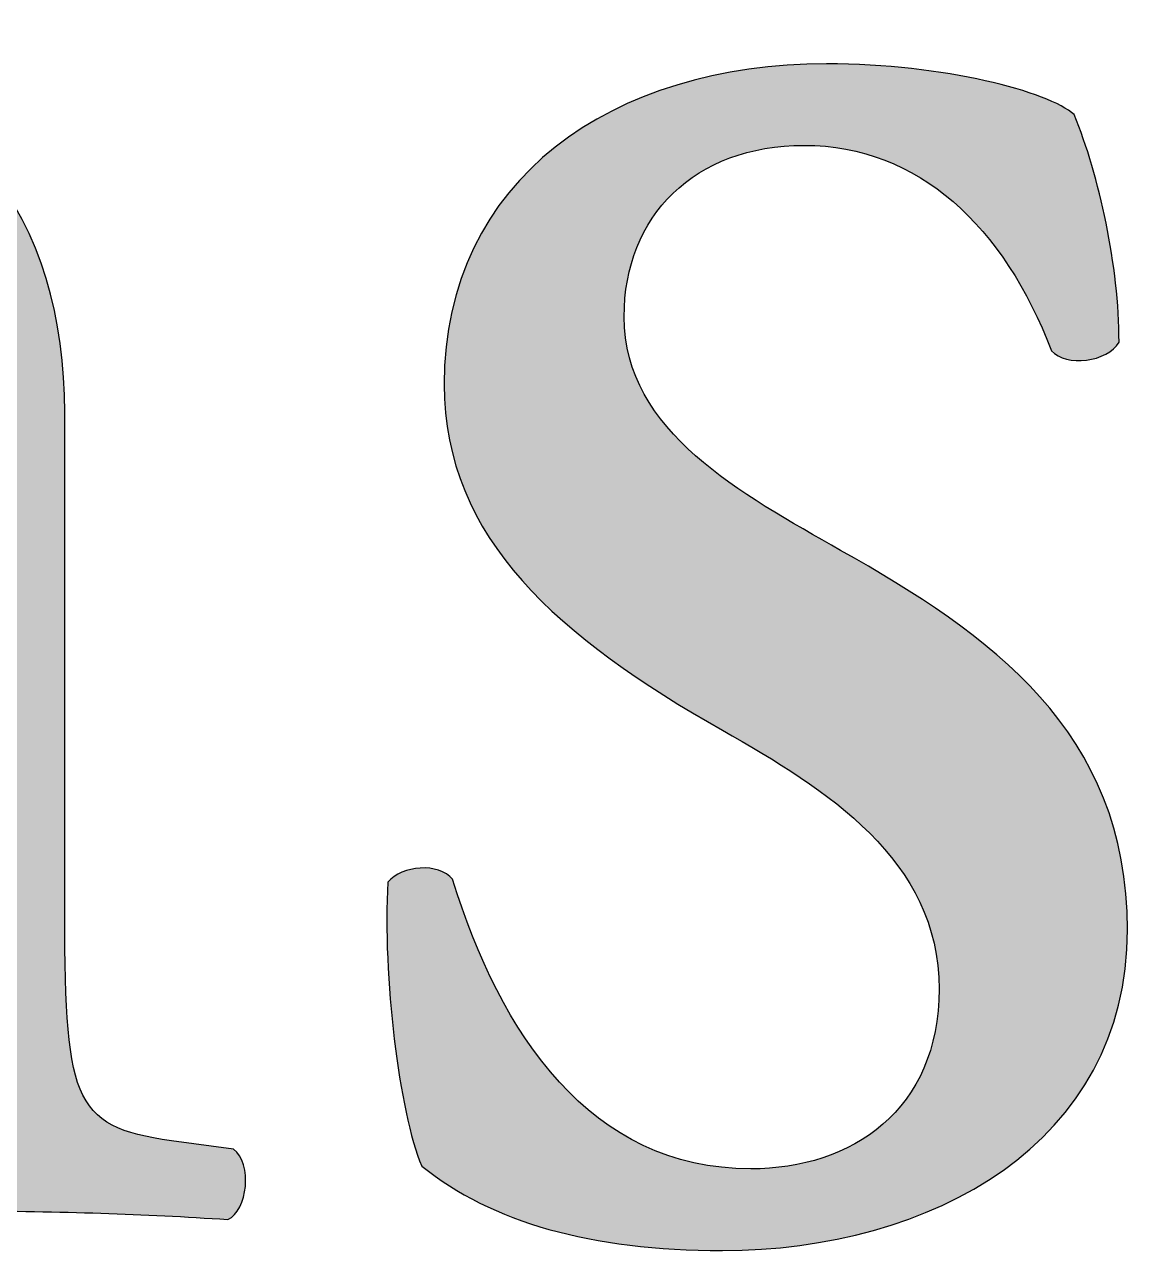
# Paper-space layout 'A0mask (portrait)' of a CAD drawing. Extents: x 0 to 810, y 0 to 1153.
# Drawn here: x 662.98 to 670.38, y 85.96 to 94.2 of the extents above; entities that cross this region are included whole.
import ezdxf
from ezdxf.enums import TextEntityAlignment as Align

# ---------------------------------------------------------------- set-up
doc = ezdxf.new("R2010")
doc.units = 0
doc.layers.get('0').update_dxf_attribs({"linetype": 'CONTINUOUS'})
doc.layers.get('Defpoints').update_dxf_attribs({"linetype": 'CONTINUOUS'})
doc.layers.add('JPP_Mask', color=7, linetype='CONTINUOUS')
doc.styles.add('JPP', font='arial.ttf')

# ---------------------------------------------------------------- blocks, each defined once
blk = doc.blocks.new('A0mask (portrait)')
at = {"true_color": 0x0081c6}
h = blk.add_hatch(color=142, dxfattribs=at)
edge = h.paths.add_edge_path()
edge.add_spline(control_points=[(663.2455, 88.3424), (663.2455, 88.3424), (663.2455, 91.5907), (663.2455, 91.5907), (663.2455, 92.8563), (662.6036, 93.9331), (661.0356, 93.9331)], knot_values=[8, 8, 8, 8, 9, 9, 9, 10, 10, 10, 10], degree=3, periodic=0)
edge.add_spline(control_points=[(661.0356, 93.9331), (660.073, 93.9331), (659.1849, 93.46), (658.3921, 92.9696)], knot_values=[7, 7, 7, 7, 8, 8, 8, 8], degree=3, periodic=0)
edge.add_spline(control_points=[(658.3921, 92.9696), (658.2597, 92.9696), (658.1842, 93.0642), (658.1842, 93.1771)], knot_values=[6, 6, 6, 6, 7, 7, 7, 7], degree=3, periodic=0)
edge.add_spline(control_points=[(658.1842, 93.1771), (658.1842, 93.3473), (658.1842, 93.6304), (658.2218, 94.0644)], knot_values=[5, 5, 5, 5, 6, 6, 6, 6], degree=3, periodic=0)
edge.add_spline(control_points=[(658.2218, 94.0644), (658.1842, 94.159), (658.0897, 94.1969), (658.0138, 94.1969)], knot_values=[4, 4, 4, 4, 5, 5, 5, 5], degree=3, periodic=0)
edge.add_spline(control_points=[(658.0138, 94.1969), (657.6365, 93.9138), (656.5601, 93.4229), (656.1257, 93.2712)], knot_values=[3, 3, 3, 3, 4, 4, 4, 4], degree=3, periodic=0)
edge.add_spline(control_points=[(656.1257, 93.2712), (656.0312, 93.2148), (656.0312, 93.0069), (656.1067, 92.9319)], knot_values=[2, 2, 2, 2, 3, 3, 3, 3], degree=3, periodic=0)
edge.add_spline(control_points=[(656.1067, 92.9319), (656.1067, 92.9319), (656.2765, 92.8185), (656.2765, 92.8185), (656.7865, 92.4786), (656.7865, 92.3845), (656.7865, 91.6476)], knot_values=[0, 0, 0, 0, 1, 1, 1, 2, 2, 2, 2], degree=3, periodic=0)
edge.add_spline(control_points=[(656.7865, 91.6476), (656.7865, 91.6476), (656.7865, 90.8213), (656.7865, 89.995)], knot_values=[31.5, 31.5, 31.5, 31.5, 32, 32, 32, 32], degree=3, periodic=0)
edge.add_spline(control_points=[(656.7865, 89.995), (656.7865, 89.1687), (656.7865, 88.3424), (656.7865, 88.3424), (656.7865, 86.9827), (656.7675, 86.7937), (656.0691, 86.6996)], knot_values=[30, 30, 30, 30, 30.5, 30.5, 30.5, 31.5, 31.5, 31.5, 31.5], degree=3, periodic=0)
edge.add_spline(control_points=[(656.0691, 86.6996), (656.0691, 86.6996), (655.6721, 86.6427), (655.6721, 86.6427), (655.5401, 86.548), (655.5779, 86.2278), (655.7102, 86.1708)], knot_values=[28, 28, 28, 28, 29, 29, 29, 30, 30, 30, 30], degree=3, periodic=0)
edge.add_spline(control_points=[(655.7102, 86.1708), (656.2391, 86.2081), (656.8054, 86.2278), (657.4855, 86.2278)], knot_values=[27, 27, 27, 27, 28, 28, 28, 28], degree=3, periodic=0)
edge.add_spline(control_points=[(657.4855, 86.2278), (658.1466, 86.2278), (658.694, 86.2081), (659.2039, 86.1708)], knot_values=[26, 26, 26, 26, 27, 27, 27, 27], degree=3, periodic=0)
edge.add_spline(control_points=[(659.2039, 86.1708), (659.336, 86.2278), (659.374, 86.548), (659.2419, 86.6427)], knot_values=[25, 25, 25, 25, 26, 26, 26, 26], degree=3, periodic=0)
edge.add_spline(control_points=[(659.2419, 86.6427), (659.2419, 86.6427), (658.9018, 86.6996), (658.9018, 86.6996), (658.2218, 86.8123), (658.1842, 86.9827), (658.1842, 88.3424)], knot_values=[23, 23, 23, 23, 24, 24, 24, 25, 25, 25, 25], degree=3, periodic=0)
edge.add_spline(control_points=[(658.1842, 88.3424), (658.1842, 88.3424), (658.1842, 91.2322), (658.1842, 91.2322), (658.1842, 91.7801), (658.2218, 92.0439), (658.4673, 92.3652)], knot_values=[21, 21, 21, 21, 22, 22, 22, 23, 23, 23, 23], degree=3, periodic=0)
edge.add_spline(control_points=[(658.4673, 92.3652), (658.7316, 92.7238), (659.355, 93.026), (660.073, 93.026)], knot_values=[20, 20, 20, 20, 21, 21, 21, 21], degree=3, periodic=0)
edge.add_spline(control_points=[(660.073, 93.026), (661.3573, 93.026), (661.8483, 92.2329), (661.8483, 91.1566)], knot_values=[19, 19, 19, 19, 20, 20, 20, 20], degree=3, periodic=0)
edge.add_spline(control_points=[(661.8483, 91.1566), (661.8483, 91.1566), (661.8483, 88.3424), (661.8483, 88.3424), (661.8483, 86.9827), (661.8288, 86.8123), (661.1304, 86.6996)], knot_values=[17, 17, 17, 17, 18, 18, 18, 19, 19, 19, 19], degree=3, periodic=0)
edge.add_spline(control_points=[(661.1304, 86.6996), (661.1304, 86.6996), (660.7715, 86.6427), (660.7715, 86.6427), (660.6392, 86.548), (660.6773, 86.2278), (660.8093, 86.1708)], knot_values=[15, 15, 15, 15, 16, 16, 16, 17, 17, 17, 17], degree=3, periodic=0)
edge.add_spline(control_points=[(660.8093, 86.1708), (661.3187, 86.2081), (661.8857, 86.2278), (662.5657, 86.2278)], knot_values=[14, 14, 14, 14, 15, 15, 15, 15], degree=3, periodic=0)
edge.add_spline(control_points=[(662.5657, 86.2278), (663.2268, 86.2278), (663.7741, 86.2081), (664.3411, 86.1708)], knot_values=[13, 13, 13, 13, 14, 14, 14, 14], degree=3, periodic=0)
edge.add_spline(control_points=[(664.3411, 86.1708), (664.4731, 86.2278), (664.5108, 86.548), (664.3783, 86.6427)], knot_values=[12, 12, 12, 12, 13, 13, 13, 13], degree=3, periodic=0)
edge.add_spline(control_points=[(664.3783, 86.6427), (664.3783, 86.6427), (663.9631, 86.6996), (663.9631, 86.6996), (663.2831, 86.7937), (663.2455, 86.9827), (663.2455, 88.3424)], knot_values=[10, 10, 10, 10, 11, 11, 11, 12, 12, 12, 12], degree=3, periodic=0)
h = blk.add_hatch(color=142, dxfattribs=at)
edge = h.paths.add_edge_path()
edge.add_spline(control_points=[(670.3833, 88.1157), (670.3833, 89.4564), (669.4581, 90.099), (668.4569, 90.665)], knot_values=[5, 5, 5, 5, 6, 6, 6, 6], degree=3, periodic=0)
edge.add_spline(control_points=[(668.4569, 90.665), (667.7961, 91.0427), (667.0029, 91.4583), (667.0029, 92.2329)], knot_values=[4, 4, 4, 4, 5, 5, 5, 5], degree=3, periodic=0)
edge.add_spline(control_points=[(667.0029, 92.2329), (667.0029, 92.9126), (667.4753, 93.3852), (668.2117, 93.3852)], knot_values=[3, 3, 3, 3, 4, 4, 4, 4], degree=3, periodic=0)
edge.add_spline(control_points=[(668.2117, 93.3852), (668.9859, 93.3852), (669.5526, 92.8371), (669.8732, 92.0062)], knot_values=[2, 2, 2, 2, 3, 3, 3, 3], degree=3, periodic=0)
edge.add_spline(control_points=[(669.8732, 92.0062), (669.968, 91.8928), (670.2512, 91.9307), (670.3267, 92.063)], knot_values=[1, 1, 1, 1, 2, 2, 2, 2], degree=3, periodic=0)
edge.add_spline(control_points=[(670.3267, 92.063), (670.3267, 92.5733), (670.1949, 93.1771), (670.025, 93.5925)], knot_values=[0, 0, 0, 0, 1, 1, 1, 1], degree=3, periodic=0)
edge.add_spline(control_points=[(670.025, 93.5925), (669.8546, 93.7441), (669.156, 93.9331), (668.3626, 93.9331)], knot_values=[15, 15, 15, 15, 16, 16, 16, 16], degree=3, periodic=0)
edge.add_spline(control_points=[(668.3626, 93.9331), (666.9274, 93.9331), (665.7941, 93.158), (665.7941, 91.7801)], knot_values=[14, 14, 14, 14, 15, 15, 15, 15], degree=3, periodic=0)
edge.add_spline(control_points=[(665.7941, 91.7801), (665.7941, 90.7405), (666.5684, 90.0799), (667.6636, 89.4564)], knot_values=[13, 13, 13, 13, 14, 14, 14, 14], degree=3, periodic=0)
edge.add_spline(control_points=[(667.6636, 89.4564), (668.3626, 89.0601), (669.1179, 88.5876), (669.1179, 87.7189)], knot_values=[12, 12, 12, 12, 13, 13, 13, 13], degree=3, periodic=0)
edge.add_spline(control_points=[(669.1179, 87.7189), (669.1179, 86.9072), (668.5327, 86.5108), (667.8527, 86.5108)], knot_values=[11, 11, 11, 11, 12, 12, 12, 12], degree=3, periodic=0)
edge.add_spline(control_points=[(667.8527, 86.5108), (666.7763, 86.5108), (666.1714, 87.4167), (665.851, 88.4558)], knot_values=[10, 10, 10, 10, 11, 11, 11, 11], degree=3, periodic=0)
edge.add_spline(control_points=[(665.851, 88.4558), (665.7566, 88.569), (665.5109, 88.5504), (665.4163, 88.4365)], knot_values=[9, 9, 9, 9, 10, 10, 10, 10], degree=3, periodic=0)
edge.add_spline(control_points=[(665.4163, 88.4365), (665.3789, 87.8135), (665.4921, 86.8884), (665.6432, 86.5294)], knot_values=[8, 8, 8, 8, 9, 9, 9, 9], degree=3, periodic=0)
edge.add_spline(control_points=[(665.6432, 86.5294), (666.1153, 86.1517), (666.7763, 85.9627), (667.6636, 85.9627)], knot_values=[7, 7, 7, 7, 8, 8, 8, 8], degree=3, periodic=0)
edge.add_spline(control_points=[(667.6636, 85.9627), (669.0614, 85.9627), (670.3833, 86.6805), (670.3833, 88.1157)], knot_values=[6, 6, 6, 6, 7, 7, 7, 7], degree=3, periodic=0)
at = {"layer": 'Defpoints', "color": 142, "true_color": 0x0081c6}
for points, knots in [([(656.7865, 91.6476), (656.7865, 92.3845), (656.7865, 92.4786), (656.2765, 92.8185), (656.2765, 92.8185), (656.1067, 92.9319), (656.1067, 92.9319), (656.0312, 93.0069), (656.0312, 93.2148), (656.1257, 93.2712), (656.5601, 93.4229), (657.6365, 93.9138), (658.0138, 94.1969), (658.0897, 94.1969), (658.1842, 94.159), (658.2218, 94.0644), (658.1842, 93.6304), (658.1842, 93.3473), (658.1842, 93.1771), (658.1842, 93.0642), (658.2597, 92.9696), (658.3921, 92.9696), (659.1849, 93.46), (660.073, 93.9331), (661.0356, 93.9331), (662.6036, 93.9331), (663.2455, 92.8563), (663.2455, 91.5907), (663.2455, 91.5907), (663.2455, 88.3424), (663.2455, 88.3424), (663.2455, 86.9827), (663.2831, 86.7937), (663.9631, 86.6996), (663.9631, 86.6996), (664.3783, 86.6427), (664.3783, 86.6427), (664.5108, 86.548), (664.4731, 86.2278), (664.3411, 86.1708), (663.7741, 86.2081), (663.2268, 86.2278), (662.5657, 86.2278), (661.8857, 86.2278), (661.3187, 86.2081), (660.8093, 86.1708), (660.6773, 86.2278), (660.6392, 86.548), (660.7715, 86.6427), (660.7715, 86.6427), (661.1304, 86.6996), (661.1304, 86.6996), (661.8288, 86.8123), (661.8483, 86.9827), (661.8483, 88.3424), (661.8483, 88.3424), (661.8483, 91.1566), (661.8483, 91.1566), (661.8483, 92.2329), (661.3573, 93.026), (660.073, 93.026), (659.355, 93.026), (658.7316, 92.7238), (658.4673, 92.3652), (658.2218, 92.0439), (658.1842, 91.7801), (658.1842, 91.2322), (658.1842, 91.2322), (658.1842, 88.3424), (658.1842, 88.3424), (658.1842, 86.9827), (658.2218, 86.8123), (658.9018, 86.6996), (658.9018, 86.6996), (659.2419, 86.6427), (659.2419, 86.6427), (659.374, 86.548), (659.336, 86.2278), (659.2039, 86.1708), (658.694, 86.2081), (658.1466, 86.2278), (657.4855, 86.2278), (656.8054, 86.2278), (656.2391, 86.2081), (655.7102, 86.1708), (655.5779, 86.2278), (655.5401, 86.548), (655.6721, 86.6427), (655.6721, 86.6427), (656.0691, 86.6996), (656.0691, 86.6996), (656.7675, 86.7937), (656.7865, 86.9827), (656.7865, 88.3424), (656.7865, 88.3424), (656.7865, 91.6476), (656.7865, 91.6476)], [0, 0, 0, 0, 1, 1, 1, 2, 2, 2, 3, 3, 3, 4, 4, 4, 5, 5, 5, 6, 6, 6, 7, 7, 7, 8, 8, 8, 9, 9, 9, 10, 10, 10, 11, 11, 11, 12, 12, 12, 13, 13, 13, 14, 14, 14, 15, 15, 15, 16, 16, 16, 17, 17, 17, 18, 18, 18, 19, 19, 19, 20, 20, 20, 21, 21, 21, 22, 22, 22, 23, 23, 23, 24, 24, 24, 25, 25, 25, 26, 26, 26, 27, 27, 27, 28, 28, 28, 29, 29, 29, 30, 30, 30, 31, 31, 31, 32, 32, 32, 32]), ([(670.025, 93.5925), (670.1949, 93.1771), (670.3267, 92.5733), (670.3267, 92.063), (670.2512, 91.9307), (669.968, 91.8928), (669.8732, 92.0062), (669.5526, 92.8371), (668.9859, 93.3852), (668.2117, 93.3852), (667.4753, 93.3852), (667.0029, 92.9126), (667.0029, 92.2329), (667.0029, 91.4583), (667.7961, 91.0427), (668.4569, 90.665), (669.4581, 90.099), (670.3833, 89.4564), (670.3833, 88.1157), (670.3833, 86.6805), (669.0614, 85.9627), (667.6636, 85.9627), (666.7763, 85.9627), (666.1153, 86.1517), (665.6432, 86.5294), (665.4921, 86.8884), (665.3789, 87.8135), (665.4163, 88.4365), (665.5109, 88.5504), (665.7566, 88.569), (665.851, 88.4558), (666.1714, 87.4167), (666.7763, 86.5108), (667.8527, 86.5108), (668.5327, 86.5108), (669.1179, 86.9072), (669.1179, 87.7189), (669.1179, 88.5876), (668.3626, 89.0601), (667.6636, 89.4564), (666.5684, 90.0799), (665.7941, 90.7405), (665.7941, 91.7801), (665.7941, 93.158), (666.9274, 93.9331), (668.3626, 93.9331), (669.156, 93.9331), (669.8546, 93.7441), (670.025, 93.5925)], [0, 0, 0, 0, 1, 1, 1, 2, 2, 2, 3, 3, 3, 4, 4, 4, 5, 5, 5, 6, 6, 6, 7, 7, 7, 8, 8, 8, 9, 9, 9, 10, 10, 10, 11, 11, 11, 12, 12, 12, 13, 13, 13, 14, 14, 14, 15, 15, 15, 16, 16, 16, 16])]:
    blk.add_open_spline(points, degree=3, knots=knots, dxfattribs=at)
at = {"color": 7, "style": 'JPP'}
for tag, p in [('Client', (743, 115)), ('Project1', (743, 90)), ('Project2', (743, 82.5)), ('Project3', (743, 75)), ('Title1', (743, 57.5)), ('Title2', (743, 50)), ('Title3', (743, 42.5)), ('Status', (635, 7.5))]:
    blk.add_attdef(tag, text='', height=3.5, dxfattribs=at).set_placement(p, align=Align.MIDDLE_LEFT)
at = {"color": 2, "style": 'JPP'}
for tag, p in [('Scale', (662.5, 25)), ('Checked', (752.5, 25)), ('Drawn', (707.5, 25)), ('Date', (797.5, 25))]:
    blk.add_attdef(tag, text='', height=2, dxfattribs=at).set_placement(p, align=Align.MIDDLE_CENTER)
at = {"color": 6, "style": 'JPP'}
for tag, p in [('Ref', (725, 7.5)), ('DrgNo.', (767, 7.5))]:
    blk.add_attdef(tag, text='', height=4, dxfattribs=at).set_placement(p, align=Align.MIDDLE_LEFT)
blk.add_attdef('Rev', text='', height=4, dxfattribs=at).set_placement((801.2747, 7.5), align=Align.MIDDLE_CENTER)

psp = doc.layouts.new('A0mask (portrait)')

# ---------------------------------------------------------------- block references
at = {"layer": 'JPP_Mask'}
psp.add_blockref('A0mask (portrait)', (0, 0), dxfattribs=at)

doc.saveas('drawing.dxf')
